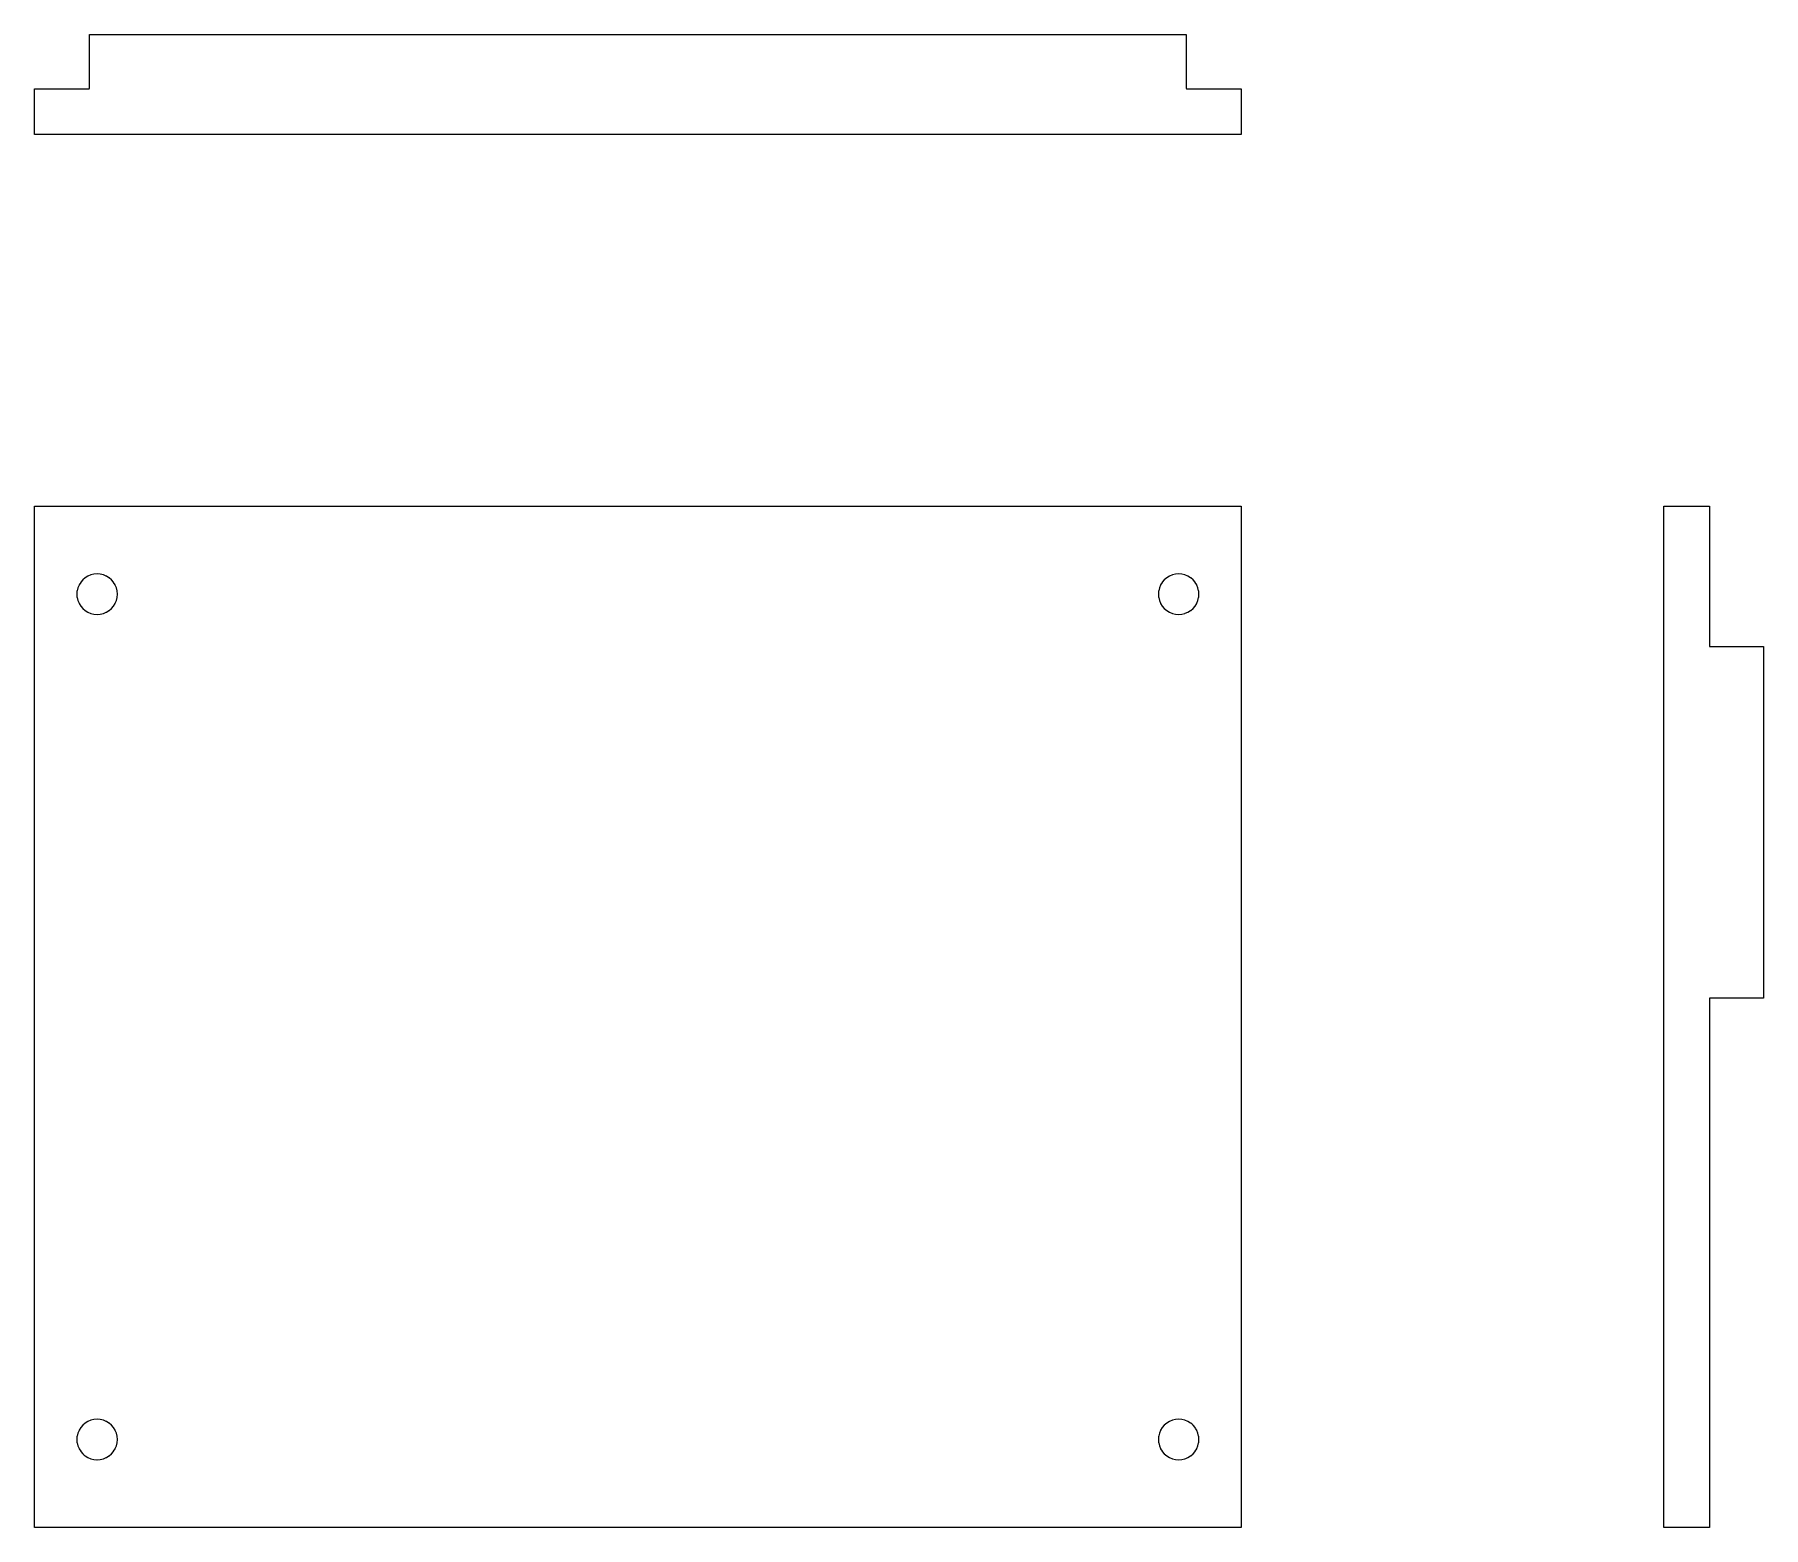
# Model space of a CAD drawing. Header units: metres. Extents: x 0 to 102, y 0 to 88.
import ezdxf

# ---------------------------------------------------------------- set-up
doc = ezdxf.new("R2010")
doc.units = ezdxf.units.M

msp = doc.modelspace()

# ---------------------------------------------------------------- linework, layer by layer
at = {"layer": 'FRONT'}
for points in [[(0, 0), (0, 0), (0, 0), (0, 60.4), (0, 60.4), (0, 60.4), (0, 60.4), (0, 60.4), (0, 60.4), (71.4, 60.4), (71.4, 60.4), (71.4, 60.4), (71.4, 60.4), (71.4, 60.4), (71.4, 60.4), (71.4, 60.4), (71.4, 0), (71.4, 0), (71.4, 0), (71.4, 0), (71.4, 0), (71.4, 0), (0, 0)], [(3.7, 56.4), (3.7, 56.4), (3.7, 56.4), (3.51, 56.39), (3.51, 56.39), (3.51, 56.38), (3.33, 56.34), (3.33, 56.34), (3.33, 56.34), (3.16, 56.27), (3.16, 56.27), (3.15, 56.27), (3, 56.17), (2.99, 56.17), (2.99, 56.17), (2.85, 56.05), (2.85, 56.05), (2.85, 56.05), (2.73, 55.91), (2.73, 55.91), (2.73, 55.9), (2.63, 55.75), (2.63, 55.74), (2.63, 55.74), (2.56, 55.57), (2.56, 55.57), (2.56, 55.57), (2.52, 55.39), (2.51, 55.39), (2.51, 55.39), (2.5, 55.2), (2.5, 55.2), (2.5, 55.2), (2.51, 55.01), (2.51, 55.01), (2.52, 55.01), (2.56, 54.83), (2.56, 54.83), (2.56, 54.83), (2.63, 54.66), (2.63, 54.66), (2.63, 54.65), (2.73, 54.5), (2.73, 54.49), (2.73, 54.49), (2.85, 54.35), (2.85, 54.35), (2.85, 54.35), (2.99, 54.23), (2.99, 54.23), (3, 54.23), (3.15, 54.13), (3.16, 54.13), (3.16, 54.13), (3.33, 54.06), (3.33, 54.06), (3.33, 54.06), (3.51, 54.02), (3.51, 54.01), (3.51, 54.01), (3.7, 54), (3.7, 54), (3.7, 54), (3.89, 54.01), (3.89, 54.01), (3.89, 54.02), (4.07, 54.06), (4.07, 54.06), (4.07, 54.06), (4.15, 54.09), (4.24, 54.13), (4.24, 54.13), (4.25, 54.13), (4.4, 54.23), (4.41, 54.23), (4.41, 54.23), (4.55, 54.35), (4.55, 54.35), (4.55, 54.35), (4.67, 54.49), (4.67, 54.49), (4.67, 54.5), (4.77, 54.65), (4.77, 54.66), (4.77, 54.66), (4.84, 54.83), (4.84, 54.83), (4.84, 54.83), (4.88, 55.01), (4.89, 55.01), (4.89, 55.01), (4.9, 55.2), (4.9, 55.2), (4.9, 55.2), (4.89, 55.39), (4.89, 55.39), (4.88, 55.39), (4.84, 55.57), (4.84, 55.57), (4.84, 55.57), (4.77, 55.74), (4.77, 55.74), (4.77, 55.75), (4.67, 55.9), (4.67, 55.91), (4.67, 55.91), (4.55, 56.05), (4.55, 56.05), (4.55, 56.05), (4.41, 56.17), (4.41, 56.17), (4.4, 56.17), (4.25, 56.27), (4.24, 56.27), (4.24, 56.27), (4.07, 56.34), (4.07, 56.34), (4.07, 56.34), (3.89, 56.38), (3.89, 56.39), (3.89, 56.39), (3.7, 56.4)], [(67.51, 56.39), (67.51, 56.39), (67.51, 56.38), (67.33, 56.34), (67.33, 56.34), (67.33, 56.34), (67.16, 56.27), (67.16, 56.27), (67.15, 56.27), (67, 56.17), (66.99, 56.17), (66.99, 56.17), (66.85, 56.05), (66.85, 56.05), (66.85, 56.05), (66.73, 55.91), (66.73, 55.91), (66.73, 55.9), (66.63, 55.75), (66.63, 55.74), (66.63, 55.74), (66.56, 55.57), (66.56, 55.57), (66.56, 55.57), (66.52, 55.39), (66.51, 55.39), (66.51, 55.39), (66.5, 55.2), (66.5, 55.2), (66.5, 55.2), (66.51, 55.01), (66.51, 55.01), (66.52, 55.01), (66.56, 54.83), (66.56, 54.83), (66.56, 54.83), (66.63, 54.66), (66.63, 54.66), (66.63, 54.65), (66.73, 54.5), (66.73, 54.49), (66.73, 54.49), (66.85, 54.35), (66.85, 54.35), (66.85, 54.35), (66.99, 54.23), (66.99, 54.23), (67, 54.23), (67.15, 54.13), (67.16, 54.13), (67.16, 54.13), (67.33, 54.06), (67.33, 54.06), (67.33, 54.06), (67.51, 54.02), (67.51, 54.01), (67.51, 54.01), (67.7, 54), (67.7, 54), (67.7, 54), (67.89, 54.01), (67.89, 54.01), (67.89, 54.02), (68.07, 54.06), (68.07, 54.06), (68.07, 54.06), (68.09, 54.07), (68.24, 54.13), (68.24, 54.13), (68.25, 54.13), (68.4, 54.23), (68.41, 54.23), (68.41, 54.23), (68.55, 54.35), (68.55, 54.35), (68.55, 54.35), (68.67, 54.49), (68.67, 54.49), (68.67, 54.5), (68.77, 54.65), (68.77, 54.66), (68.77, 54.66), (68.84, 54.83), (68.84, 54.83), (68.84, 54.83), (68.88, 55.01), (68.89, 55.01), (68.89, 55.01), (68.9, 55.2), (68.9, 55.2), (68.9, 55.2), (68.89, 55.39), (68.89, 55.39), (68.88, 55.39), (68.84, 55.57), (68.84, 55.57), (68.84, 55.57), (68.77, 55.74), (68.77, 55.74), (68.77, 55.75), (68.67, 55.9), (68.67, 55.91), (68.67, 55.91), (68.55, 56.05), (68.55, 56.05), (68.55, 56.05), (68.41, 56.17), (68.41, 56.17), (68.4, 56.17), (68.25, 56.27), (68.24, 56.27), (68.24, 56.27), (68.07, 56.34), (68.07, 56.34), (68.07, 56.34), (67.89, 56.38), (67.89, 56.39), (67.89, 56.39), (67.7, 56.4), (67.7, 56.4), (67.7, 56.4), (67.51, 56.39)], [(4.25, 6.27), (4.24, 6.27), (4.24, 6.27), (4.07, 6.34), (4.07, 6.34), (4.07, 6.34), (3.89, 6.38), (3.89, 6.39), (3.89, 6.39), (3.7, 6.4), (3.7, 6.4), (3.7, 6.4), (3.51, 6.39), (3.51, 6.39), (3.51, 6.38), (3.33, 6.34), (3.33, 6.34), (3.33, 6.34), (3.16, 6.27), (3.16, 6.27), (3.15, 6.27), (3, 6.17), (2.99, 6.17), (2.99, 6.17), (2.85, 6.05), (2.85, 6.05), (2.85, 6.05), (2.73, 5.91), (2.73, 5.91), (2.73, 5.9), (2.63, 5.75), (2.63, 5.74), (2.63, 5.74), (2.56, 5.57), (2.56, 5.57), (2.56, 5.57), (2.52, 5.39), (2.51, 5.39), (2.51, 5.39), (2.5, 5.2), (2.5, 5.2), (2.5, 5.2), (2.51, 5.01), (2.51, 5.01), (2.52, 5.01), (2.56, 4.83), (2.56, 4.83), (2.56, 4.83), (2.63, 4.66), (2.63, 4.66), (2.63, 4.65), (2.73, 4.5), (2.73, 4.49), (2.73, 4.49), (2.85, 4.35), (2.85, 4.35), (2.85, 4.35), (2.94, 4.27), (2.99, 4.23), (2.99, 4.23), (3, 4.23), (3.15, 4.13), (3.16, 4.13), (3.16, 4.13), (3.33, 4.06), (3.33, 4.06), (3.33, 4.06), (3.51, 4.02), (3.51, 4.01), (3.51, 4.01), (3.69, 4), (3.7, 4), (3.7, 4), (3.7, 4), (3.89, 4.01), (3.89, 4.01), (3.89, 4.02), (4.07, 4.06), (4.07, 4.06), (4.07, 4.06), (4.24, 4.13), (4.24, 4.13), (4.25, 4.13), (4.4, 4.23), (4.41, 4.23), (4.41, 4.23), (4.55, 4.35), (4.55, 4.35), (4.55, 4.35), (4.67, 4.49), (4.67, 4.49), (4.67, 4.5), (4.77, 4.65), (4.77, 4.66), (4.77, 4.66), (4.84, 4.83), (4.84, 4.83), (4.84, 4.83), (4.88, 5.01), (4.89, 5.01), (4.89, 5.01), (4.9, 5.2), (4.9, 5.2), (4.9, 5.2), (4.89, 5.39), (4.89, 5.39), (4.88, 5.39), (4.84, 5.57), (4.84, 5.57), (4.84, 5.57), (4.77, 5.74), (4.77, 5.74), (4.77, 5.75), (4.67, 5.9), (4.67, 5.91), (4.67, 5.91), (4.55, 6.05), (4.55, 6.05), (4.55, 6.05), (4.41, 6.17), (4.41, 6.17), (4.4, 6.17), (4.25, 6.27)], [(66.56, 5.57), (66.56, 5.57), (66.56, 5.57), (66.52, 5.41), (66.52, 5.39), (66.51, 5.39), (66.51, 5.39), (66.5, 5.22), (66.5, 5.2), (66.5, 5.2), (66.5, 5.2), (66.51, 5.01), (66.51, 5.01), (66.52, 5.01), (66.56, 4.83), (66.56, 4.83), (66.56, 4.83), (66.63, 4.66), (66.63, 4.66), (66.63, 4.65), (66.73, 4.5), (66.73, 4.49), (66.73, 4.49), (66.85, 4.35), (66.85, 4.35), (66.85, 4.35), (66.99, 4.23), (66.99, 4.23), (67, 4.23), (67.15, 4.13), (67.16, 4.13), (67.16, 4.13), (67.33, 4.06), (67.33, 4.06), (67.33, 4.06), (67.51, 4.02), (67.51, 4.01), (67.51, 4.01), (67.7, 4), (67.7, 4), (67.7, 4), (67.89, 4.01), (67.89, 4.01), (67.89, 4.02), (68.07, 4.06), (68.07, 4.06), (68.07, 4.06), (68.13, 4.08), (68.24, 4.13), (68.24, 4.13), (68.25, 4.13), (68.4, 4.23), (68.41, 4.23), (68.41, 4.23), (68.55, 4.35), (68.55, 4.35), (68.55, 4.35), (68.67, 4.49), (68.67, 4.49), (68.67, 4.5), (68.77, 4.65), (68.77, 4.66), (68.77, 4.66), (68.84, 4.83), (68.84, 4.83), (68.84, 4.83), (68.88, 5.01), (68.89, 5.01), (68.89, 5.01), (68.9, 5.2), (68.9, 5.2), (68.9, 5.2), (68.89, 5.39), (68.89, 5.39), (68.88, 5.39), (68.84, 5.57), (68.84, 5.57), (68.84, 5.57), (68.77, 5.74), (68.77, 5.74), (68.77, 5.75), (68.7, 5.86), (68.67, 5.9), (68.67, 5.91), (68.67, 5.91), (68.55, 6.05), (68.55, 6.05), (68.55, 6.05), (68.47, 6.12), (68.41, 6.17), (68.41, 6.17), (68.4, 6.17), (68.25, 6.27), (68.24, 6.27), (68.24, 6.27), (68.07, 6.34), (68.07, 6.34), (68.07, 6.34), (67.89, 6.38), (67.89, 6.39), (67.89, 6.39), (67.7, 6.4), (67.7, 6.4), (67.7, 6.4), (67.51, 6.39), (67.51, 6.39), (67.51, 6.38), (67.33, 6.34), (67.33, 6.34), (67.33, 6.34), (67.16, 6.27), (67.16, 6.27), (67.15, 6.27), (67, 6.17), (66.99, 6.17), (66.99, 6.17), (66.85, 6.05), (66.85, 6.05), (66.85, 6.05), (66.73, 5.91), (66.73, 5.91), (66.73, 5.9), (66.63, 5.75), (66.63, 5.74), (66.63, 5.74), (66.56, 5.57)]]:
    msp.add_lwpolyline(points, dxfattribs=at)
at = {"layer": 'SIDE'}
msp.add_lwpolyline([(96.4, 0), (96.4, 0), (96.4, 0), (96.4, 0), (96.4, 60.4), (96.4, 60.4), (96.4, 60.4), (96.4, 60.4), (96.4, 60.4), (96.4, 60.4), (99.1, 60.4), (99.1, 60.4), (99.1, 60.4), (99.1, 60.4), (99.1, 60.4), (99.1, 60.4), (99.1, 52.12), (99.1, 52.12), (99.1, 52.12), (99.1, 52.11), (99.1, 52.11), (99.1, 52.11), (99.1, 52.11), (99.1, 52.11), (99.11, 52.11), (99.11, 52.1), (99.11, 52.1), (99.11, 52.1), (99.11, 52.1), (99.11, 52.1), (99.12, 52.1), (99.12, 52.1), (99.12, 52.1), (102.3, 52.1), (102.3, 52.1), (102.3, 52.1), (102.3, 52.1), (102.3, 52.1), (102.3, 31.3), (102.3, 31.3), (102.3, 31.3), (102.3, 31.3), (102.3, 31.3), (99.12, 31.3), (99.12, 31.3), (99.12, 31.3), (99.11, 31.3), (99.11, 31.3), (99.11, 31.3), (99.11, 31.3), (99.11, 31.3), (99.11, 31.29), (99.1, 31.29), (99.1, 31.29), (99.1, 31.29), (99.1, 31.29), (99.1, 31.29), (99.1, 31.28), (99.1, 31.28), (99.1, 31.28), (99.1, 0), (99.1, 0), (99.1, 0), (99.1, 0), (99.1, 0), (99.1, 0), (96.4, 0), (96.4, 0), (96.4, 0)], dxfattribs=at)
at = {"layer": 'TOP'}
msp.add_lwpolyline([(0, 85.1), (0, 85.1), (0, 85.1), (0, 85.1), (3.23, 85.1), (3.23, 85.1), (3.23, 85.1), (3.24, 85.1), (3.24, 85.1), (3.24, 85.1), (3.24, 85.1), (3.24, 85.1), (3.24, 85.11), (3.25, 85.11), (3.25, 85.11), (3.25, 85.11), (3.25, 85.11), (3.25, 85.11), (3.25, 85.12), (3.25, 85.12), (3.25, 85.12), (3.25, 88.3), (3.25, 88.3), (3.25, 88.3), (3.25, 88.3), (3.25, 88.3), (68.15, 88.3), (68.15, 88.3), (68.15, 88.3), (68.15, 85.12), (68.15, 85.12), (68.15, 85.12), (68.15, 85.11), (68.15, 85.11), (68.15, 85.11), (68.15, 85.11), (68.15, 85.11), (68.16, 85.11), (68.16, 85.1), (68.16, 85.1), (68.16, 85.1), (68.16, 85.1), (68.16, 85.1), (68.17, 85.1), (68.17, 85.1), (68.17, 85.1), (71.4, 85.1), (71.4, 85.1), (71.4, 85.1), (71.4, 82.4), (71.4, 82.4), (71.4, 82.4), (71.4, 82.4), (0, 82.4), (0, 82.4), (0, 82.4), (0, 85.1)], dxfattribs=at)

doc.saveas('drawing.dxf')
